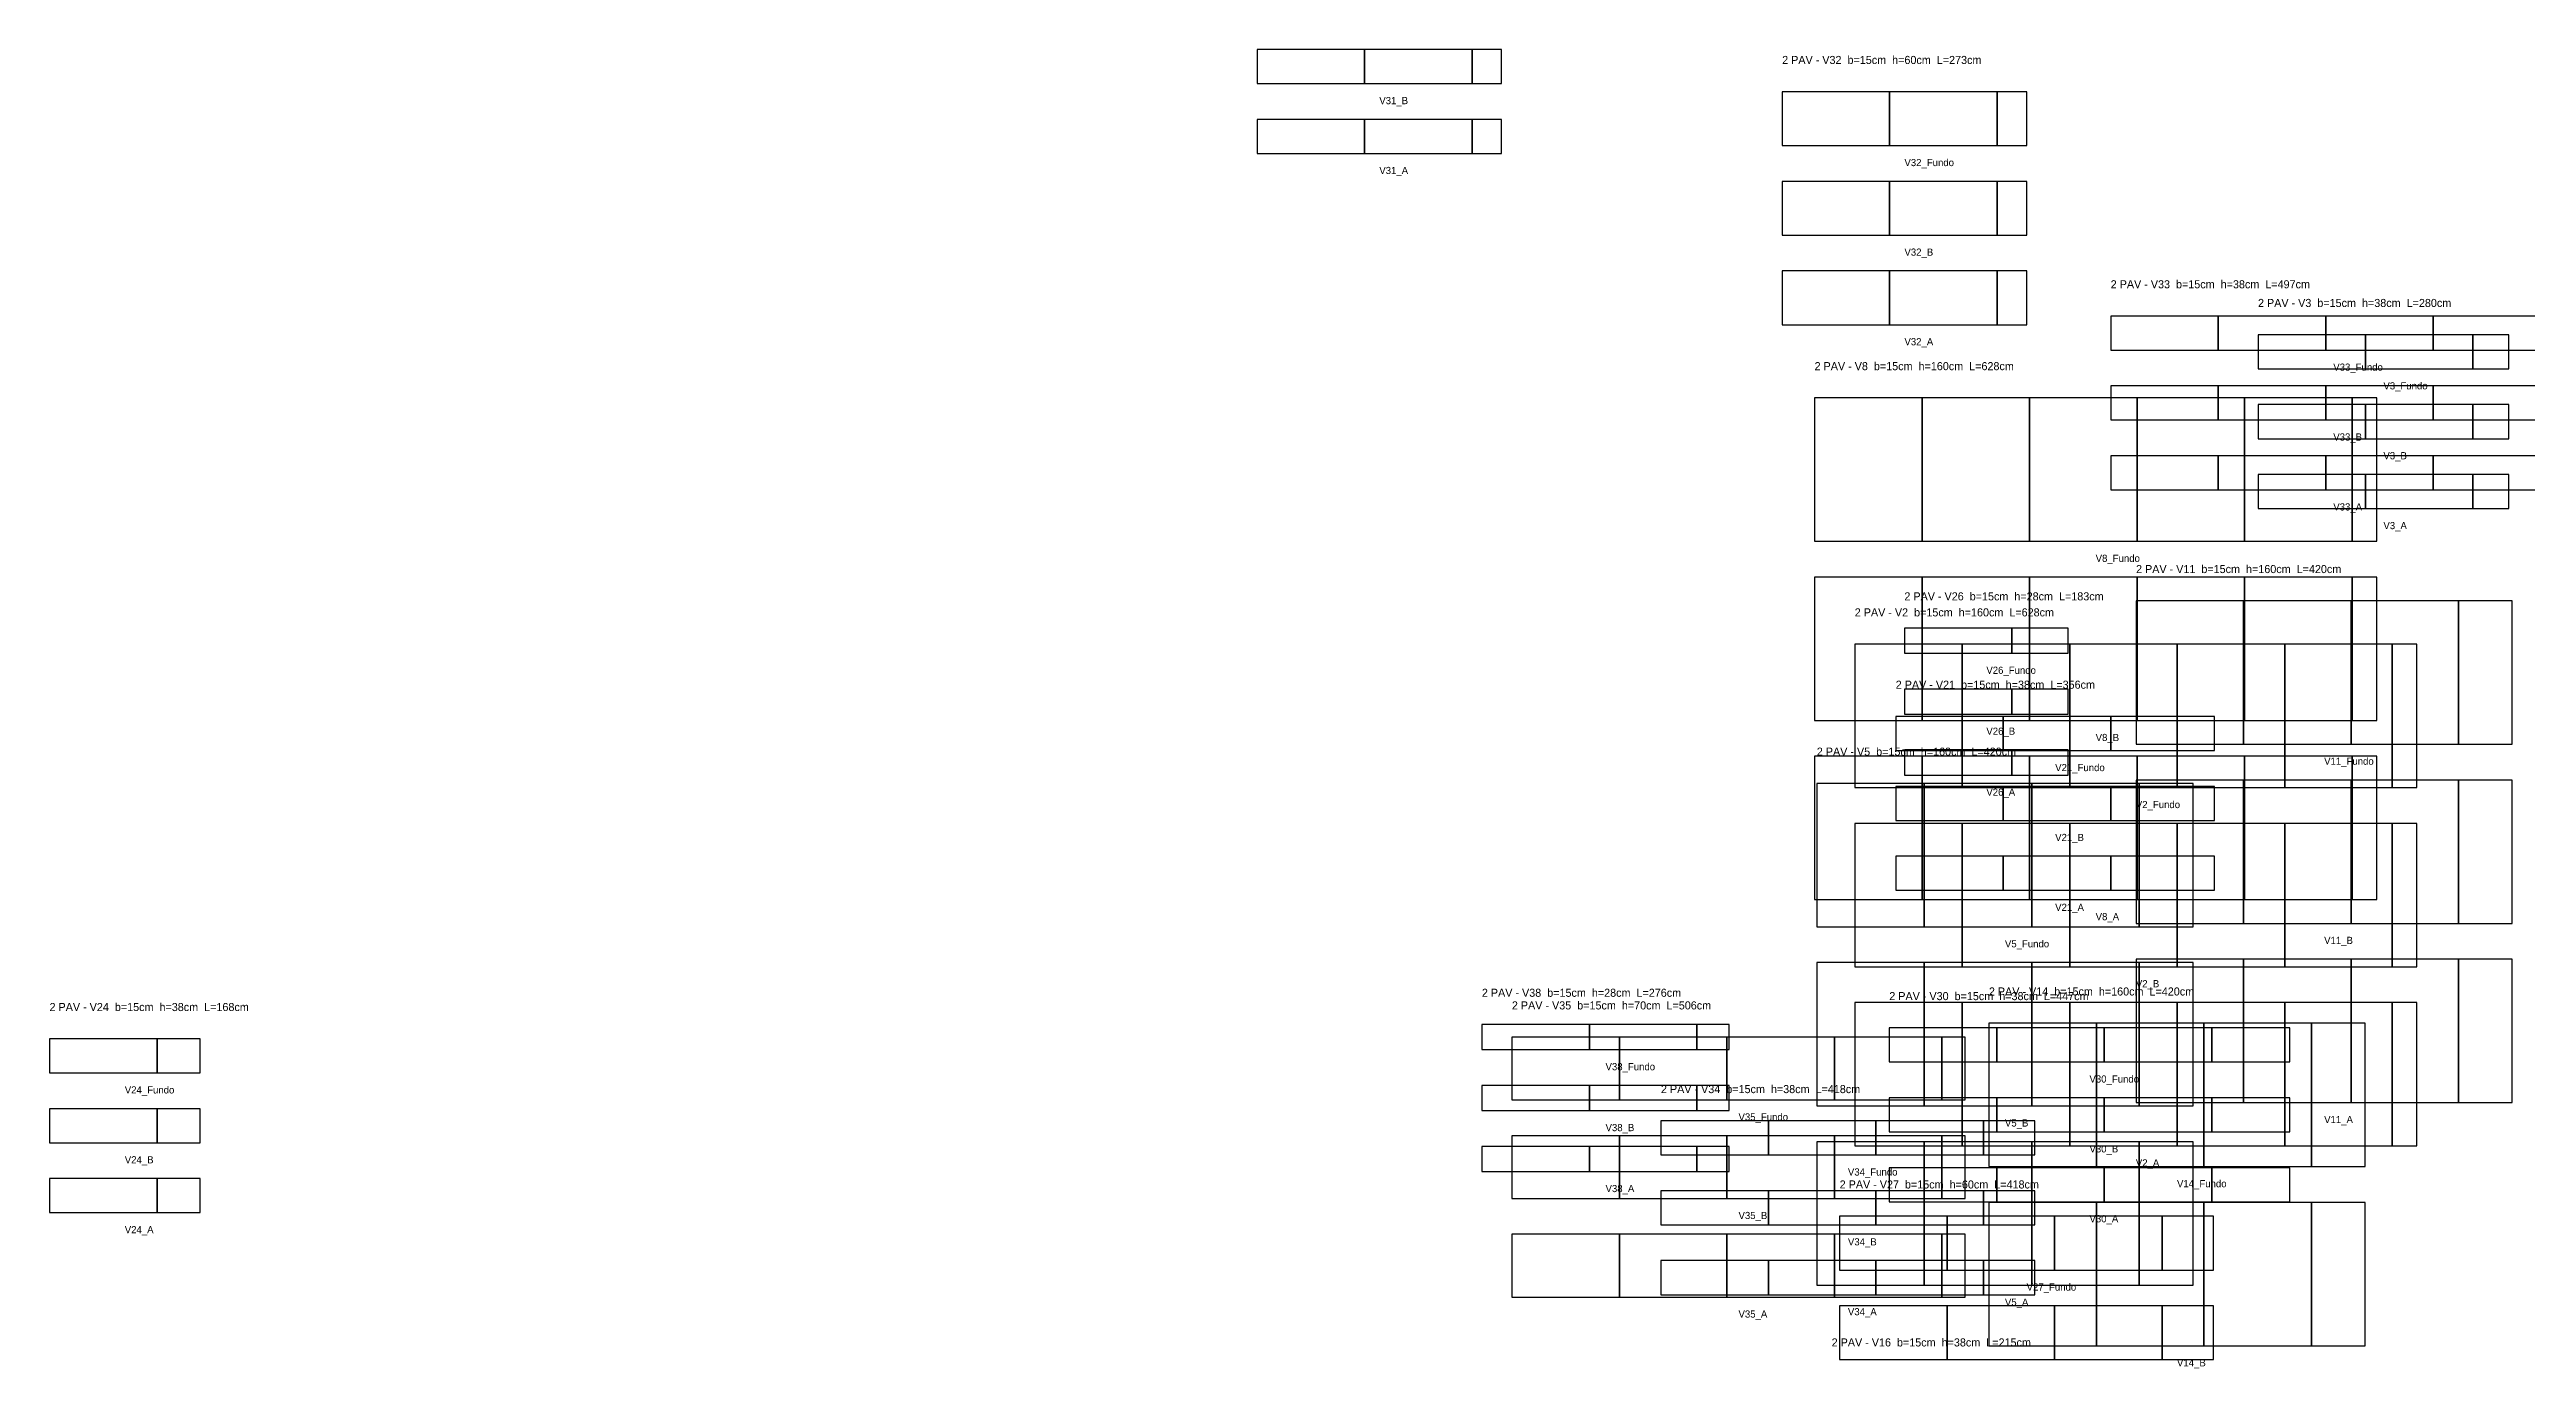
# Model space of a CAD drawing. Header units: metres. Extents: x 129372 to 135081, y 25296 to 34081.
# Drawn here: x 130151 to 132916, y 29396 to 30868 of the extents above; entities that cross this region are included whole.
import ezdxf

# ---------------------------------------------------------------- set-up
doc = ezdxf.new("R2010")
doc.units = ezdxf.units.M

msp = doc.modelspace()

# ---------------------------------------------------------------- linework, layer by layer
at = {"layer": 'Paineis'}
for points in [[(131499.17, 30830.14), (131619.17, 30830.14), (131619.17, 30868.14), (131499.17, 30868.14)], [(131619.17, 30830.14), (131739.17, 30830.14), (131739.17, 30868.14), (131619.17, 30868.14)], [(131739.17, 30830.14), (131772.17, 30830.14), (131772.17, 30868.14), (131739.17, 30868.14)], [(132085.41, 30761.02), (132205.41, 30761.02), (132205.41, 30821.02), (132085.41, 30821.02)], [(132205.41, 30761.02), (132325.41, 30761.02), (132325.41, 30821.02), (132205.41, 30821.02)], [(132325.41, 30761.02), (132358.41, 30761.02), (132358.41, 30821.02), (132325.41, 30821.02)], [(131499.17, 30752.14), (131619.17, 30752.14), (131619.17, 30790.14), (131499.17, 30790.14)], [(131619.17, 30752.14), (131739.17, 30752.14), (131739.17, 30790.14), (131619.17, 30790.14)], [(131739.17, 30752.14), (131772.17, 30752.14), (131772.17, 30790.14), (131739.17, 30790.14)], [(132085.41, 30661.02), (132205.41, 30661.02), (132205.41, 30721.02), (132085.41, 30721.02)], [(132205.41, 30661.02), (132325.41, 30661.02), (132325.41, 30721.02), (132205.41, 30721.02)], [(132325.41, 30661.02), (132358.41, 30661.02), (132358.41, 30721.02), (132325.41, 30721.02)], [(132085.41, 30561.02), (132205.41, 30561.02), (132205.41, 30621.02), (132085.41, 30621.02)], [(132205.41, 30561.02), (132325.41, 30561.02), (132325.41, 30621.02), (132205.41, 30621.02)], [(132325.41, 30561.02), (132358.41, 30561.02), (132358.41, 30621.02), (132325.41, 30621.02)], [(132452.17, 30532.63), (132572.17, 30532.63), (132572.17, 30570.63), (132452.17, 30570.63)], [(132572.17, 30532.63), (132692.17, 30532.63), (132692.17, 30570.63), (132572.17, 30570.63)], [(132692.17, 30532.63), (132812.17, 30532.63), (132812.17, 30570.63), (132692.17, 30570.63)], [(132812.17, 30532.63), (132932.17, 30532.63), (132932.17, 30570.63), (132812.17, 30570.63)], [(132616.63, 30511.77), (132736.63, 30511.77), (132736.63, 30549.77), (132616.63, 30549.77)], [(132736.63, 30511.77), (132856.63, 30511.77), (132856.63, 30549.77), (132736.63, 30549.77)], [(132856.63, 30511.77), (132896.63, 30511.77), (132896.63, 30549.77), (132856.63, 30549.77)], [(132121.58, 30319.23), (132241.58, 30319.23), (132241.58, 30479.23), (132121.58, 30479.23)], [(132241.58, 30319.23), (132361.58, 30319.23), (132361.58, 30479.23), (132241.58, 30479.23)], [(132361.58, 30319.23), (132481.58, 30319.23), (132481.58, 30479.23), (132361.58, 30479.23)], [(132452.17, 30454.63), (132572.17, 30454.63), (132572.17, 30492.63), (132452.17, 30492.63)], [(132481.58, 30319.23), (132601.58, 30319.23), (132601.58, 30479.23), (132481.58, 30479.23)], [(132572.17, 30454.63), (132692.17, 30454.63), (132692.17, 30492.63), (132572.17, 30492.63)], [(132601.58, 30319.23), (132721.58, 30319.23), (132721.58, 30479.23), (132601.58, 30479.23)], [(132692.17, 30454.63), (132812.17, 30454.63), (132812.17, 30492.63), (132692.17, 30492.63)], [(132721.58, 30319.23), (132749.18, 30319.23), (132749.18, 30479.23), (132721.58, 30479.23)], [(132812.17, 30454.63), (132932.17, 30454.63), (132932.17, 30492.63), (132812.17, 30492.63)], [(132616.63, 30433.77), (132736.63, 30433.77), (132736.63, 30471.77), (132616.63, 30471.77)], [(132736.63, 30433.77), (132856.63, 30433.77), (132856.63, 30471.77), (132736.63, 30471.77)], [(132856.63, 30433.77), (132896.63, 30433.77), (132896.63, 30471.77), (132856.63, 30471.77)], [(132452.17, 30376.63), (132572.17, 30376.63), (132572.17, 30414.63), (132452.17, 30414.63)], [(132572.17, 30376.63), (132692.17, 30376.63), (132692.17, 30414.63), (132572.17, 30414.63)], [(132616.63, 30355.77), (132736.63, 30355.77), (132736.63, 30393.77), (132616.63, 30393.77)], [(132692.17, 30376.63), (132812.17, 30376.63), (132812.17, 30414.63), (132692.17, 30414.63)], [(132736.63, 30355.77), (132856.63, 30355.77), (132856.63, 30393.77), (132736.63, 30393.77)], [(132812.17, 30376.63), (132932.17, 30376.63), (132932.17, 30414.63), (132812.17, 30414.63)], [(132856.63, 30355.77), (132896.63, 30355.77), (132896.63, 30393.77), (132856.63, 30393.77)], [(132121.58, 30119.23), (132241.58, 30119.23), (132241.58, 30279.23), (132121.58, 30279.23)], [(132241.58, 30119.23), (132361.58, 30119.23), (132361.58, 30279.23), (132241.58, 30279.23)], [(132361.58, 30119.23), (132481.58, 30119.23), (132481.58, 30279.23), (132361.58, 30279.23)], [(132481.58, 30119.23), (132601.58, 30119.23), (132601.58, 30279.23), (132481.58, 30279.23)], [(132601.58, 30119.23), (132721.58, 30119.23), (132721.58, 30279.23), (132601.58, 30279.23)], [(132721.58, 30119.23), (132749.18, 30119.23), (132749.18, 30279.23), (132721.58, 30279.23)], [(132480.47, 30092.74), (132600.47, 30092.74), (132600.47, 30252.74), (132480.47, 30252.74)], [(132600.47, 30092.74), (132720.47, 30092.74), (132720.47, 30252.74), (132600.47, 30252.74)], [(132720.47, 30092.74), (132840.47, 30092.74), (132840.47, 30252.74), (132720.47, 30252.74)], [(132840.47, 30092.74), (132900.47, 30092.74), (132900.47, 30252.74), (132840.47, 30252.74)], [(132166.44, 30044.38), (132286.44, 30044.38), (132286.44, 30204.38), (132166.44, 30204.38)], [(132221.86, 30194.26), (132341.86, 30194.26), (132341.86, 30222.26), (132221.86, 30222.26)], [(132286.44, 30044.38), (132406.44, 30044.38), (132406.44, 30204.38), (132286.44, 30204.38)], [(132341.86, 30194.26), (132404.86, 30194.26), (132404.86, 30222.26), (132341.86, 30222.26)], [(132406.44, 30044.38), (132526.44, 30044.38), (132526.44, 30204.38), (132406.44, 30204.38)], [(132526.44, 30044.38), (132646.44, 30044.38), (132646.44, 30204.38), (132526.44, 30204.38)], [(132646.44, 30044.38), (132766.44, 30044.38), (132766.44, 30204.38), (132646.44, 30204.38)], [(132766.44, 30044.38), (132794.04, 30044.38), (132794.04, 30204.38), (132766.44, 30204.38)], [(132221.86, 30126.26), (132341.86, 30126.26), (132341.86, 30154.26), (132221.86, 30154.26)], [(132341.86, 30126.26), (132404.86, 30126.26), (132404.86, 30154.26), (132341.86, 30154.26)], [(132212.18, 30085.64), (132332.18, 30085.64), (132332.18, 30123.64), (132212.18, 30123.64)], [(132332.18, 30085.64), (132452.18, 30085.64), (132452.18, 30123.64), (132332.18, 30123.64)], [(132452.18, 30085.64), (132568.18, 30085.64), (132568.18, 30123.64), (132452.18, 30123.64)], [(132221.86, 30058.26), (132341.86, 30058.26), (132341.86, 30086.26), (132221.86, 30086.26)], [(132341.86, 30058.26), (132404.86, 30058.26), (132404.86, 30086.26), (132341.86, 30086.26)], [(132121.58, 29919.23), (132241.58, 29919.23), (132241.58, 30079.23), (132121.58, 30079.23)], [(132241.58, 29919.23), (132361.58, 29919.23), (132361.58, 30079.23), (132241.58, 30079.23)], [(132361.58, 29919.23), (132481.58, 29919.23), (132481.58, 30079.23), (132361.58, 30079.23)], [(132481.58, 29919.23), (132601.58, 29919.23), (132601.58, 30079.23), (132481.58, 30079.23)], [(132601.58, 29919.23), (132721.58, 29919.23), (132721.58, 30079.23), (132601.58, 30079.23)], [(132721.58, 29919.23), (132749.18, 29919.23), (132749.18, 30079.23), (132721.58, 30079.23)], [(132124.09, 29888.92), (132244.09, 29888.92), (132244.09, 30048.92), (132124.09, 30048.92)], [(132212.18, 30007.64), (132332.18, 30007.64), (132332.18, 30045.64), (132212.18, 30045.64)], [(132244.09, 29888.92), (132364.09, 29888.92), (132364.09, 30048.92), (132244.09, 30048.92)], [(132332.18, 30007.64), (132452.18, 30007.64), (132452.18, 30045.64), (132332.18, 30045.64)], [(132364.09, 29888.92), (132484.09, 29888.92), (132484.09, 30048.92), (132364.09, 30048.92)], [(132452.18, 30007.64), (132568.18, 30007.64), (132568.18, 30045.64), (132452.18, 30045.64)], [(132480.47, 29892.74), (132600.47, 29892.74), (132600.47, 30052.74), (132480.47, 30052.74)], [(132484.09, 29888.92), (132544.09, 29888.92), (132544.09, 30048.92), (132484.09, 30048.92)], [(132600.47, 29892.74), (132720.47, 29892.74), (132720.47, 30052.74), (132600.47, 30052.74)], [(132720.47, 29892.74), (132840.47, 29892.74), (132840.47, 30052.74), (132720.47, 30052.74)], [(132840.47, 29892.74), (132900.47, 29892.74), (132900.47, 30052.74), (132840.47, 30052.74)], [(132166.44, 29844.38), (132286.44, 29844.38), (132286.44, 30004.38), (132166.44, 30004.38)], [(132286.44, 29844.38), (132406.44, 29844.38), (132406.44, 30004.38), (132286.44, 30004.38)], [(132406.44, 29844.38), (132526.44, 29844.38), (132526.44, 30004.38), (132406.44, 30004.38)], [(132526.44, 29844.38), (132646.44, 29844.38), (132646.44, 30004.38), (132526.44, 30004.38)], [(132646.44, 29844.38), (132766.44, 29844.38), (132766.44, 30004.38), (132646.44, 30004.38)], [(132766.44, 29844.38), (132794.04, 29844.38), (132794.04, 30004.38), (132766.44, 30004.38)], [(132212.18, 29929.64), (132332.18, 29929.64), (132332.18, 29967.64), (132212.18, 29967.64)], [(132332.18, 29929.64), (132452.18, 29929.64), (132452.18, 29967.64), (132332.18, 29967.64)], [(132452.18, 29929.64), (132568.18, 29929.64), (132568.18, 29967.64), (132452.18, 29967.64)], [(132124.09, 29688.92), (132244.09, 29688.92), (132244.09, 29848.92), (132124.09, 29848.92)], [(132244.09, 29688.92), (132364.09, 29688.92), (132364.09, 29848.92), (132244.09, 29848.92)], [(132364.09, 29688.92), (132484.09, 29688.92), (132484.09, 29848.92), (132364.09, 29848.92)], [(132480.47, 29692.74), (132600.47, 29692.74), (132600.47, 29852.74), (132480.47, 29852.74)], [(132484.09, 29688.92), (132544.09, 29688.92), (132544.09, 29848.92), (132484.09, 29848.92)], [(132600.47, 29692.74), (132720.47, 29692.74), (132720.47, 29852.74), (132600.47, 29852.74)], [(132720.47, 29692.74), (132840.47, 29692.74), (132840.47, 29852.74), (132720.47, 29852.74)], [(132840.47, 29692.74), (132900.47, 29692.74), (132900.47, 29852.74), (132840.47, 29852.74)], [(132166.44, 29644.38), (132286.44, 29644.38), (132286.44, 29804.38), (132166.44, 29804.38)], [(132286.44, 29644.38), (132406.44, 29644.38), (132406.44, 29804.38), (132286.44, 29804.38)], [(132316.19, 29621.21), (132436.19, 29621.21), (132436.19, 29781.21), (132316.19, 29781.21)], [(132406.44, 29644.38), (132526.44, 29644.38), (132526.44, 29804.38), (132406.44, 29804.38)], [(132436.19, 29621.21), (132556.19, 29621.21), (132556.19, 29781.21), (132436.19, 29781.21)], [(132526.44, 29644.38), (132646.44, 29644.38), (132646.44, 29804.38), (132526.44, 29804.38)], [(132556.19, 29621.21), (132676.19, 29621.21), (132676.19, 29781.21), (132556.19, 29781.21)], [(132646.44, 29644.38), (132766.44, 29644.38), (132766.44, 29804.38), (132646.44, 29804.38)], [(132676.19, 29621.21), (132736.19, 29621.21), (132736.19, 29781.21), (132676.19, 29781.21)], [(132766.44, 29644.38), (132794.04, 29644.38), (132794.04, 29804.38), (132766.44, 29804.38)], [(130151.13, 29725.84), (130271.13, 29725.84), (130271.13, 29763.84), (130151.13, 29763.84)], [(130271.13, 29725.84), (130319.13, 29725.84), (130319.13, 29763.84), (130271.13, 29763.84)], [(131750.18, 29751.76), (131870.18, 29751.76), (131870.18, 29779.76), (131750.18, 29779.76)], [(131783.67, 29695.66), (131903.67, 29695.66), (131903.67, 29765.66), (131783.67, 29765.66)], [(131870.18, 29751.76), (131990.18, 29751.76), (131990.18, 29779.76), (131870.18, 29779.76)], [(131903.67, 29695.66), (132023.67, 29695.66), (132023.67, 29765.66), (131903.67, 29765.66)], [(131990.18, 29751.76), (132026.28, 29751.76), (132026.28, 29779.76), (131990.18, 29779.76)], [(132023.67, 29695.66), (132143.67, 29695.66), (132143.67, 29765.66), (132023.67, 29765.66)], [(132143.67, 29695.66), (132263.67, 29695.66), (132263.67, 29765.66), (132143.67, 29765.66)], [(132204.98, 29738.03), (132324.98, 29738.03), (132324.98, 29776.03), (132204.98, 29776.03)], [(132263.67, 29695.66), (132289.67, 29695.66), (132289.67, 29765.66), (132263.67, 29765.66)], [(132324.98, 29738.03), (132444.98, 29738.03), (132444.98, 29776.03), (132324.98, 29776.03)], [(132444.98, 29738.03), (132564.98, 29738.03), (132564.98, 29776.03), (132444.98, 29776.03)], [(132564.98, 29738.03), (132651.98, 29738.03), (132651.98, 29776.03), (132564.98, 29776.03)], [(131750.18, 29683.76), (131870.18, 29683.76), (131870.18, 29711.76), (131750.18, 29711.76)], [(131870.18, 29683.76), (131990.18, 29683.76), (131990.18, 29711.76), (131870.18, 29711.76)], [(131990.18, 29683.76), (132026.28, 29683.76), (132026.28, 29711.76), (131990.18, 29711.76)], [(130151.13, 29647.84), (130271.13, 29647.84), (130271.13, 29685.84), (130151.13, 29685.84)], [(130271.13, 29647.84), (130319.13, 29647.84), (130319.13, 29685.84), (130271.13, 29685.84)], [(131950.07, 29634.24), (132070.07, 29634.24), (132070.07, 29672.24), (131950.07, 29672.24)], [(132070.07, 29634.24), (132190.07, 29634.24), (132190.07, 29672.24), (132070.07, 29672.24)], [(132190.07, 29634.24), (132310.07, 29634.24), (132310.07, 29672.24), (132190.07, 29672.24)], [(132204.98, 29660.03), (132324.98, 29660.03), (132324.98, 29698.03), (132204.98, 29698.03)], [(132310.07, 29634.24), (132367.57, 29634.24), (132367.57, 29672.24), (132310.07, 29672.24)], [(132324.98, 29660.03), (132444.98, 29660.03), (132444.98, 29698.03), (132324.98, 29698.03)], [(132444.98, 29660.03), (132564.98, 29660.03), (132564.98, 29698.03), (132444.98, 29698.03)], [(132564.98, 29660.03), (132651.98, 29660.03), (132651.98, 29698.03), (132564.98, 29698.03)], [(131750.18, 29615.76), (131870.18, 29615.76), (131870.18, 29643.76), (131750.18, 29643.76)], [(131783.67, 29585.66), (131903.67, 29585.66), (131903.67, 29655.66), (131783.67, 29655.66)], [(131870.18, 29615.76), (131990.18, 29615.76), (131990.18, 29643.76), (131870.18, 29643.76)], [(131903.67, 29585.66), (132023.67, 29585.66), (132023.67, 29655.66), (131903.67, 29655.66)], [(131990.18, 29615.76), (132026.28, 29615.76), (132026.28, 29643.76), (131990.18, 29643.76)], [(132023.67, 29585.66), (132143.67, 29585.66), (132143.67, 29655.66), (132023.67, 29655.66)], [(132124.09, 29488.92), (132244.09, 29488.92), (132244.09, 29648.92), (132124.09, 29648.92)], [(132143.67, 29585.66), (132263.67, 29585.66), (132263.67, 29655.66), (132143.67, 29655.66)], [(132244.09, 29488.92), (132364.09, 29488.92), (132364.09, 29648.92), (132244.09, 29648.92)], [(132263.67, 29585.66), (132289.67, 29585.66), (132289.67, 29655.66), (132263.67, 29655.66)], [(132364.09, 29488.92), (132484.09, 29488.92), (132484.09, 29648.92), (132364.09, 29648.92)], [(132484.09, 29488.92), (132544.09, 29488.92), (132544.09, 29648.92), (132484.09, 29648.92)], [(132204.98, 29582.03), (132324.98, 29582.03), (132324.98, 29620.03), (132204.98, 29620.03)], [(132324.98, 29582.03), (132444.98, 29582.03), (132444.98, 29620.03), (132324.98, 29620.03)], [(132444.98, 29582.03), (132564.98, 29582.03), (132564.98, 29620.03), (132444.98, 29620.03)], [(132564.98, 29582.03), (132651.98, 29582.03), (132651.98, 29620.03), (132564.98, 29620.03)], [(130151.13, 29569.84), (130271.13, 29569.84), (130271.13, 29607.84), (130151.13, 29607.84)], [(130271.13, 29569.84), (130319.13, 29569.84), (130319.13, 29607.84), (130271.13, 29607.84)], [(131950.07, 29556.24), (132070.07, 29556.24), (132070.07, 29594.24), (131950.07, 29594.24)], [(132070.07, 29556.24), (132190.07, 29556.24), (132190.07, 29594.24), (132070.07, 29594.24)], [(132190.07, 29556.24), (132310.07, 29556.24), (132310.07, 29594.24), (132190.07, 29594.24)], [(132310.07, 29556.24), (132367.57, 29556.24), (132367.57, 29594.24), (132310.07, 29594.24)], [(132149.58, 29505.8), (132269.58, 29505.8), (132269.58, 29565.8), (132149.58, 29565.8)], [(132269.58, 29505.8), (132389.58, 29505.8), (132389.58, 29565.8), (132269.58, 29565.8)], [(132316.19, 29421.21), (132436.19, 29421.21), (132436.19, 29581.21), (132316.19, 29581.21)], [(132389.58, 29505.8), (132509.58, 29505.8), (132509.58, 29565.8), (132389.58, 29565.8)], [(132436.19, 29421.21), (132556.19, 29421.21), (132556.19, 29581.21), (132436.19, 29581.21)], [(132509.58, 29505.8), (132567.08, 29505.8), (132567.08, 29565.8), (132509.58, 29565.8)], [(132556.19, 29421.21), (132676.19, 29421.21), (132676.19, 29581.21), (132556.19, 29581.21)], [(132676.19, 29421.21), (132736.19, 29421.21), (132736.19, 29581.21), (132676.19, 29581.21)], [(131783.67, 29475.66), (131903.67, 29475.66), (131903.67, 29545.66), (131783.67, 29545.66)], [(131903.67, 29475.66), (132023.67, 29475.66), (132023.67, 29545.66), (131903.67, 29545.66)], [(132023.67, 29475.66), (132143.67, 29475.66), (132143.67, 29545.66), (132023.67, 29545.66)], [(132143.67, 29475.66), (132263.67, 29475.66), (132263.67, 29545.66), (132143.67, 29545.66)], [(132263.67, 29475.66), (132289.67, 29475.66), (132289.67, 29545.66), (132263.67, 29545.66)], [(131950.07, 29478.24), (132070.07, 29478.24), (132070.07, 29516.24), (131950.07, 29516.24)], [(132070.07, 29478.24), (132190.07, 29478.24), (132190.07, 29516.24), (132070.07, 29516.24)], [(132190.07, 29478.24), (132310.07, 29478.24), (132310.07, 29516.24), (132190.07, 29516.24)], [(132310.07, 29478.24), (132367.57, 29478.24), (132367.57, 29516.24), (132310.07, 29516.24)], [(132149.58, 29405.8), (132269.58, 29405.8), (132269.58, 29465.8), (132149.58, 29465.8)], [(132269.58, 29405.8), (132389.58, 29405.8), (132389.58, 29465.8), (132269.58, 29465.8)], [(132389.58, 29405.8), (132509.58, 29405.8), (132509.58, 29465.8), (132389.58, 29465.8)], [(132509.58, 29405.8), (132567.08, 29405.8), (132567.08, 29465.8), (132509.58, 29465.8)]]:
    msp.add_lwpolyline(points, close=True, dxfattribs=at)

# ---------------------------------------------------------------- texts
at = {"layer": 'NOMENCLATURA', "char_height": 9, "attachment_point": 1}
for s, insert in [('2 PAV - V32  b=15cm  h=60cm  L=273cm', (132085.41, 30861.02)), ('2 PAV - V33  b=15cm  h=38cm  L=497cm', (132452.17, 30610.63)), ('2 PAV - V3  b=15cm  h=38cm  L=280cm', (132616.63, 30589.77)), ('2 PAV - V8  b=15cm  h=160cm  L=628cm', (132121.58, 30519.23)), ('2 PAV - V11  b=15cm  h=160cm  L=420cm', (132480.47, 30292.74)), ('2 PAV - V26  b=15cm  h=28cm  L=183cm', (132221.86, 30262.26)), ('2 PAV - V2  b=15cm  h=160cm  L=628cm', (132166.44, 30244.38)), ('2 PAV - V21  b=15cm  h=38cm  L=356cm', (132212.18, 30163.64)), ('2 PAV - V5  b=15cm  h=160cm  L=420cm', (132124.09, 30088.92)), ('2 PAV - V38  b=15cm  h=28cm  L=276cm', (131750.18, 29819.76)), ('2 PAV - V30  b=15cm  h=38cm  L=447cm', (132204.98, 29816.03)), ('2 PAV - V14  b=15cm  h=160cm  L=420cm', (132316.19, 29821.21)), ('2 PAV - V24  b=15cm  h=38cm  L=168cm', (130151.13, 29803.84)), ('2 PAV - V35  b=15cm  h=70cm  L=506cm', (131783.67, 29805.66)), ('2 PAV - V34  b=15cm  h=38cm  L=418cm', (131950.07, 29712.24)), ('2 PAV - V27  b=15cm  h=60cm  L=418cm', (132149.58, 29605.8)), ('2 PAV - V16  b=15cm  h=38cm  L=215cm', (132140.65, 29429.46))]:
    msp.add_mtext(s, dxfattribs=dict(at, insert=insert))
at = {"layer": 'Texto Secao', "char_height": 8, "attachment_point": 1}
for s, insert in [('V31_B', (131635.67, 30815.14)), ('V31_A', (131635.67, 30737.14)), ('V32_Fundo', (132221.91, 30746.02)), ('V32_B', (132221.91, 30646.02)), ('V32_A', (132221.91, 30546.02)), ('V33_Fundo', (132700.67, 30517.63)), ('V3_Fundo', (132756.63, 30496.77)), ('V33_B', (132700.67, 30439.63)), ('V3_B', (132756.63, 30418.77)), ('V33_A', (132700.67, 30361.63)), ('V3_A', (132756.63, 30340.77)), ('V8_Fundo', (132435.38, 30304.23)), ('V26_Fundo', (132313.36, 30179.26)), ('V26_B', (132313.36, 30111.26)), ('V8_B', (132435.38, 30104.23)), ('V21_Fundo', (132390.18, 30070.64)), ('V11_Fundo', (132690.47, 30077.74)), ('V26_A', (132313.36, 30043.26)), ('V2_Fundo', (132480.24, 30029.38)), ('V21_B', (132390.18, 29992.64)), ('V21_A', (132390.18, 29914.64)), ('V8_A', (132435.38, 29904.23)), ('V5_Fundo', (132334.09, 29873.92)), ('V11_B', (132690.47, 29877.74)), ('V2_B', (132480.24, 29829.38)), ('V38_Fundo', (131888.23, 29736.76)), ('V24_Fundo', (130235.13, 29710.84)), ('V30_Fundo', (132428.48, 29723.03)), ('V35_Fundo', (132036.67, 29680.66)), ('V5_B', (132334.09, 29673.92)), ('V11_A', (132690.47, 29677.74)), ('V38_B', (131888.23, 29668.76)), ('V30_B', (132428.48, 29645.03)), ('V24_B', (130235.13, 29632.84)), ('V34_Fundo', (132158.82, 29619.24)), ('V2_A', (132480.24, 29629.38)), ('V38_A', (131888.23, 29600.76)), ('V14_Fundo', (132526.19, 29606.21)), ('V35_B', (132036.67, 29570.66)), ('V30_A', (132428.48, 29567.03)), ('V24_A', (130235.13, 29554.84)), ('V34_B', (132158.82, 29541.24)), ('V27_Fundo', (132358.33, 29490.8)), ('V35_A', (132036.67, 29460.66)), ('V34_A', (132158.82, 29463.24)), ('V5_A', (132334.09, 29473.92)), ('V14_B', (132526.19, 29406.21))]:
    msp.add_mtext(s, dxfattribs=dict(at, insert=insert))

doc.saveas('drawing.dxf')
